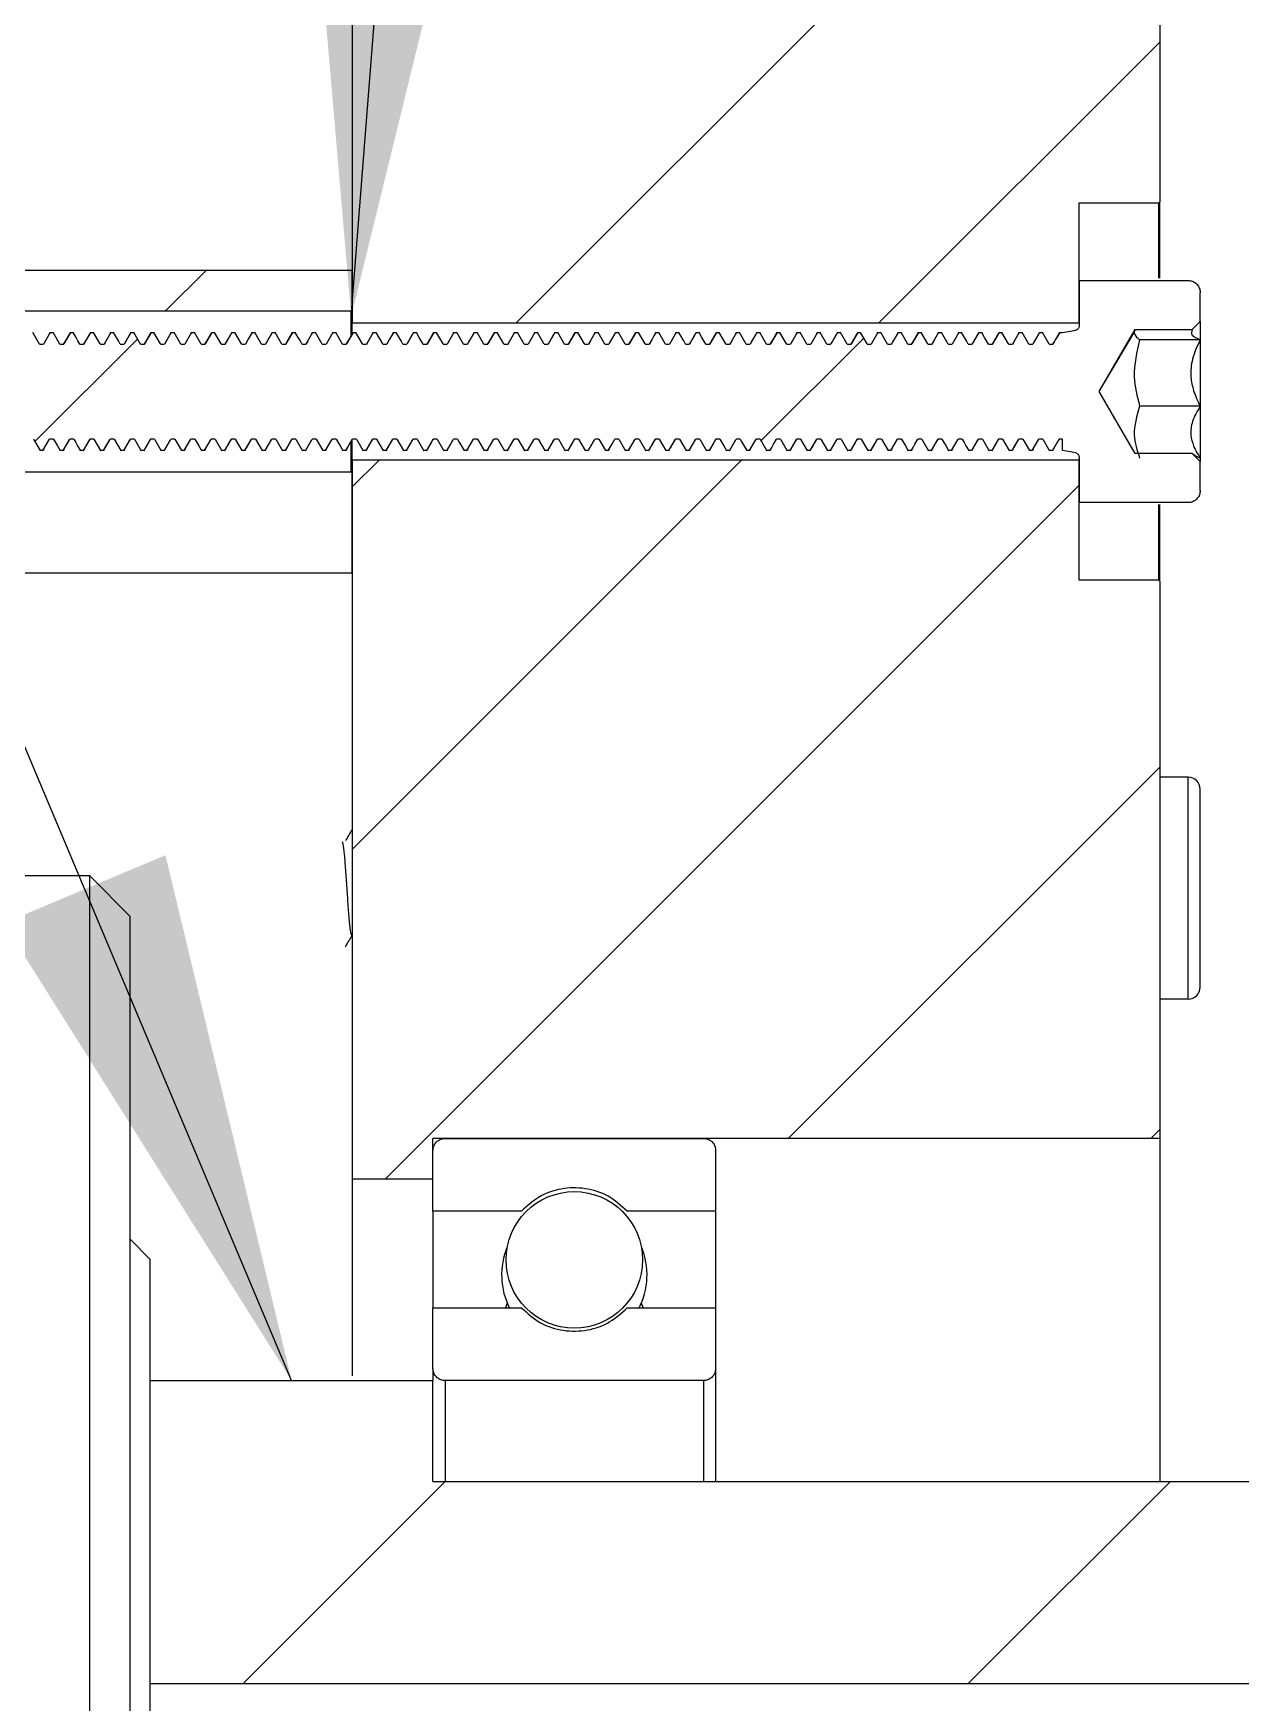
# Model space of a CAD drawing. Header units: millimetres. Extents: x 2 to 1187, y 2 to 839.
# Drawn here: x 606.91 to 614.39, y 759 to 769.33 of the extents above; entities that cross this region are included whole.
import ezdxf

# ---------------------------------------------------------------- set-up
doc = ezdxf.new("R2010")
doc.units = ezdxf.units.MM
doc.dimstyles.new('SLDDIMSTYLE0', dxfattribs={"dimtxt": 0.18, "dimasz": 3.302, "dimexe": 0, "dimexo": 0.0625, "dimgap": 0, "dimtad": 0, "dimtih": 1, "dimtoh": 1, "dimdec": 0, "dimrnd": 1e-09, "dimzin": 0, "dimdsep": 46, "dimtxsty": 'Standard', "dimsah": 1, "dimcen": 0.09, "dimadec": 0, "dimazin": 0, "dimtfac": 3.302, "dimtdec": 0, "dimtofl": 0, "dimtmove": 0, "dimatfit": 3, "dimfxl": 1, "dimfrac": 2, "dimtolj": 1, "dimtzin": 0, "dimarcsym": 0})

# ---------------------------------------------------------------- blocks, each defined once
blk = doc.blocks.new('SW_HATCH_0')
at = {"color": 0, "linetype": 'Continuous', "lineweight": 18}
for p, q in [((-59.448, 153.833), (-63.432, 149.849)), ((-59.448, 151.588), (-61.187, 149.849)), ((-65.353, 150.174), (-65.603, 149.924)), ((-65.778, 149.748), (-66.412, 149.114)), ((-61.281, 149.755), (-61.916, 149.12)), ((-62.037, 148.999), (-64.448, 146.588)), ((-64.282, 148.999), (-64.448, 148.833)), ((-59.948, 148.843), (-64.242, 144.549)), ((-59.448, 147.098), (-61.747, 144.799)), ((-59.448, 144.853), (-59.502, 144.799)), ((-63.872, 142.674), (-65.122, 141.424)), ((-59.382, 142.674), (-60.632, 141.424))]:
    blk.add_line(p, q, dxfattribs=at)

msp = doc.modelspace()

# ---------------------------------------------------------------- linework, layer by layer
at = {"color": 7, "linetype": 'Continuous', "lineweight": 25}
for p, q in [((613.8858, 772.1149), (613.8858, 768.29)), ((608.8858, 770.3649), (608.8858, 767.5399)), ((613.8795, 768.2838), (613.8858, 768.29)), ((613.8858, 767.8163), (613.8858, 768.29)), ((613.3858, 768.2838), (613.8795, 768.2838)), ((613.3858, 767.5399), (613.3858, 768.2838)), ((613.8795, 767.8163), (613.8795, 768.2838)), ((608.8858, 767.8649), (603.6358, 767.8649)), ((608.8858, 767.6212), (608.8858, 767.8649)), ((613.3858, 767.8024), (613.3858, 767.5197)), ((613.3858, 767.8024), (614.0608, 767.8024)), ((614.1358, 767.5479), (614.1358, 767.7274)), ((603.6358, 767.6149), (608.8795, 767.6149)), ((608.8795, 767.6149), (608.8858, 767.6212)), ((608.8795, 767.4662), (608.8795, 767.6149)), ((606.9498, 767.4093), (606.9085, 767.4807)), ((607.0157, 767.4802), (606.9744, 767.4089)), ((607.0157, 767.4808), (607.0335, 767.4808)), ((607.0747, 767.4089), (607.0335, 767.4802)), ((607.1407, 767.4811), (607.0994, 767.4096)), ((607.1407, 767.4808), (607.1585, 767.4808)), ((607.2657, 767.4811), (607.2244, 767.4096)), ((607.2657, 767.4808), (607.2835, 767.4808)), ((607.3248, 767.4097), (607.2835, 767.4812)), ((607.3907, 767.4802), (607.3494, 767.4089)), ((607.3907, 767.4808), (607.4085, 767.4808)), ((607.5157, 767.4806), (607.4744, 767.4092)), ((607.5157, 767.4808), (607.5335, 767.4808)), ((607.5747, 767.4091), (607.5335, 767.4805)), ((607.6407, 767.4814), (607.5994, 767.4098)), ((607.6407, 767.4808), (607.6585, 767.4808)), ((607.6997, 767.4098), (607.6585, 767.4814)), ((607.7657, 767.4805), (607.7245, 767.4092)), ((607.7657, 767.4808), (607.7835, 767.4808)), ((607.8248, 767.4092), (607.7835, 767.4806)), ((607.8907, 767.4802), (607.8494, 767.4089)), ((607.8907, 767.4808), (607.9085, 767.4808)), ((607.9497, 767.4089), (607.9085, 767.4802)), ((608.0157, 767.4812), (607.9744, 767.4096)), ((608.0157, 767.4808), (608.0335, 767.4808)), ((608.0747, 767.4096), (608.0335, 767.4811)), ((608.1407, 767.481), (608.0994, 767.4095)), ((608.1407, 767.4808), (608.1585, 767.4808)), ((608.1998, 767.4096), (608.1585, 767.4811)), ((608.2657, 767.4808), (608.2835, 767.4808)), ((608.3248, 767.4089), (608.2835, 767.4802)), ((608.3907, 767.4807), (608.3494, 767.4093)), ((608.3907, 767.4808), (608.4085, 767.4808)), ((608.4497, 767.4092), (608.4085, 767.4806)), ((608.5157, 767.4814), (608.4744, 767.4098)), ((608.5157, 767.4808), (608.5335, 767.4808)), ((608.6407, 767.4805), (608.5994, 767.4091)), ((608.6407, 767.4808), (608.6585, 767.4808)), ((608.6998, 767.4092), (608.6585, 767.4806)), ((608.7657, 767.4803), (608.7244, 767.4089)), ((608.7657, 767.4808), (608.7835, 767.4808)), ((608.8247, 767.4089), (608.7835, 767.4802)), ((608.8907, 767.4812), (608.8494, 767.4097)), ((608.8858, 767.5399), (613.3858, 767.5399)), ((608.8858, 767.4814), (608.8858, 767.5399)), ((608.8907, 767.4808), (608.9085, 767.4808)), ((608.9497, 767.4096), (608.9085, 767.4811)), ((609.0157, 767.481), (608.9745, 767.4095)), ((609.0157, 767.4808), (609.0335, 767.4808)), ((609.0748, 767.4096), (609.0335, 767.4811)), ((609.1407, 767.4808), (609.1585, 767.4808)), ((609.2657, 767.4808), (609.2244, 767.4093)), ((609.2657, 767.4808), (609.2835, 767.4808)), ((609.3907, 767.4813), (609.3494, 767.4098)), ((609.3907, 767.4808), (609.4085, 767.4808)), ((609.4498, 767.4098), (609.4085, 767.4814)), ((609.5157, 767.4804), (609.4744, 767.409)), ((609.5157, 767.4808), (609.5335, 767.4808)), ((609.5748, 767.4091), (609.5335, 767.4805)), ((609.6407, 767.4803), (609.5994, 767.409)), ((609.6406, 767.4808), (609.6585, 767.4808)), ((609.6997, 767.4089), (609.6585, 767.4803)), ((609.7657, 767.4813), (609.7244, 767.4097)), ((609.7657, 767.4808), (609.7835, 767.4808)), ((609.8247, 767.4097), (609.7835, 767.4812)), ((609.8907, 767.4809), (609.8495, 767.4094)), ((609.8907, 767.4808), (609.9085, 767.4808)), ((609.9498, 767.4095), (609.9085, 767.481)), ((610.0157, 767.4802), (609.9744, 767.4089)), ((610.0157, 767.4808), (610.0335, 767.4808)), ((610.0748, 767.4089), (610.0335, 767.4802)), ((610.1407, 767.4808), (610.0994, 767.4094)), ((610.1407, 767.4808), (610.1585, 767.4808)), ((610.1997, 767.4093), (610.1585, 767.4807)), ((610.2657, 767.4813), (610.2244, 767.4098)), ((610.2657, 767.4808), (610.2835, 767.4808)), ((610.3248, 767.4098), (610.2835, 767.4814)), ((610.3907, 767.4804), (610.3494, 767.409)), ((610.3907, 767.4808), (610.4085, 767.4808)), ((610.4498, 767.4091), (610.4085, 767.4804)), ((610.5157, 767.4804), (610.4744, 767.409)), ((610.5156, 767.4808), (610.5335, 767.4808)), ((610.5747, 767.409), (610.5335, 767.4803)), ((610.6407, 767.4813), (610.5994, 767.4098)), ((610.6407, 767.4808), (610.6585, 767.4808)), ((610.6997, 767.4097), (610.6585, 767.4813)), ((610.7657, 767.4808), (610.7835, 767.4808)), ((610.8248, 767.4094), (610.7835, 767.4809)), ((610.8907, 767.4802), (610.8494, 767.4089)), ((610.8907, 767.4808), (610.9085, 767.4808)), ((611.0157, 767.4809), (610.9744, 767.4095)), ((611.0157, 767.4808), (611.0335, 767.4808)), ((611.1407, 767.4812), (611.0994, 767.4097)), ((611.1407, 767.4808), (611.1585, 767.4808)), ((611.1998, 767.4098), (611.1585, 767.4813)), ((611.2657, 767.4803), (611.2244, 767.409)), ((611.2657, 767.4808), (611.2835, 767.4808)), ((611.3248, 767.409), (611.2835, 767.4804)), ((611.3907, 767.4804), (611.3494, 767.4091)), ((611.3906, 767.4808), (611.4085, 767.4808)), ((611.4497, 767.409), (611.4085, 767.4804)), ((611.5157, 767.4814), (611.4744, 767.4098)), ((611.5157, 767.4808), (611.5335, 767.4808)), ((611.5747, 767.4098), (611.5335, 767.4813)), ((611.6407, 767.4807), (611.5995, 767.4093)), ((611.6407, 767.4808), (611.6585, 767.4808)), ((611.6998, 767.4094), (611.6585, 767.4808)), ((611.7657, 767.4802), (611.7244, 767.4089)), ((611.7657, 767.4808), (611.7835, 767.4808)), ((611.8247, 767.4089), (611.7835, 767.4802)), ((611.8907, 767.481), (611.8494, 767.4095)), ((611.8907, 767.4808), (611.9085, 767.4808)), ((611.9497, 767.4094), (611.9085, 767.4809)), ((612.0157, 767.4812), (611.9744, 767.4097)), ((612.0157, 767.4808), (612.0335, 767.4808)), ((612.0748, 767.4097), (612.0335, 767.4813)), ((612.1407, 767.4803), (612.0994, 767.4089)), ((612.1407, 767.4808), (612.1585, 767.4808)), ((612.1998, 767.409), (612.1585, 767.4803)), ((612.2657, 767.4805), (612.2244, 767.4091)), ((612.2656, 767.4808), (612.2835, 767.4808)), ((612.3247, 767.4091), (612.2835, 767.4804)), ((612.3907, 767.4814), (612.3494, 767.4098)), ((612.3907, 767.4808), (612.4085, 767.4808)), ((612.4497, 767.4098), (612.4085, 767.4813)), ((612.5157, 767.4806), (612.4745, 767.4092)), ((612.5157, 767.4808), (612.5335, 767.4808)), ((612.5748, 767.4093), (612.5335, 767.4807)), ((612.6407, 767.4802), (612.5994, 767.4089)), ((612.6407, 767.4808), (612.6585, 767.4808)), ((612.7657, 767.4811), (612.7244, 767.4096)), ((612.7657, 767.4808), (612.7835, 767.4808)), ((612.8907, 767.4811), (612.8494, 767.4096)), ((612.8907, 767.4808), (612.9085, 767.4808)), ((612.9498, 767.4097), (612.9085, 767.4812)), ((613.0157, 767.4802), (612.9744, 767.4089)), ((613.0157, 767.4808), (613.0335, 767.4808)), ((613.0748, 767.4089), (613.0335, 767.4803)), ((613.1407, 767.4806), (613.0994, 767.4092)), ((613.1407, 767.4808), (613.1585, 767.4808)), ((613.1997, 767.4091), (613.1585, 767.4805)), ((613.2657, 767.4808), (613.2835, 767.4808)), ((613.284, 767.4808), (613.3651, 767.4951)), ((613.5108, 767.1149), (613.7322, 767.4984)), ((613.5108, 767.1149), (613.7273, 767.4816)), ((613.7322, 767.4984), (614.0863, 767.4984)), ((614.0863, 767.4984), (614.1358, 767.5479)), ((614.1358, 767.5479), (614.1358, 767.4361)), ((606.9498, 767.4093), (606.9745, 767.4093)), ((607.0748, 767.4093), (607.0994, 767.4093)), ((607.1998, 767.4093), (607.2244, 767.4093)), ((607.3247, 767.4093), (607.3494, 767.4093)), ((607.3557, 767.4197), (607.3495, 767.4092)), ((607.4498, 767.4093), (607.4744, 767.4093)), ((607.5747, 767.4093), (607.5994, 767.4093)), ((607.6997, 767.4093), (607.7244, 767.4093)), ((607.7348, 767.427), (607.7243, 767.4093)), ((607.8248, 767.4093), (607.8495, 767.4093)), ((607.9498, 767.4093), (607.9744, 767.4093)), ((608.0747, 767.4093), (608.0994, 767.4093)), ((608.1997, 767.4093), (608.2244, 767.4093)), ((608.2293, 767.4173), (608.2245, 767.4092)), ((608.3248, 767.4093), (608.3494, 767.4093)), ((608.4498, 767.4093), (608.4744, 767.4093)), ((608.5747, 767.4093), (608.5994, 767.4093)), ((608.61, 767.4273), (608.5994, 767.4093)), ((608.6998, 767.4093), (608.7245, 767.4093)), ((608.8247, 767.4093), (608.8494, 767.4093)), ((608.9497, 767.4093), (608.9744, 767.4093)), ((608.9775, 767.4147), (608.9743, 767.4093)), ((609.0747, 767.4093), (609.0995, 767.4093)), ((609.1028, 767.4146), (609.0996, 767.4092)), ((609.1998, 767.4093), (609.2244, 767.4093)), ((609.3248, 767.4093), (609.3494, 767.4093)), ((609.4497, 767.4093), (609.4744, 767.4093)), ((609.4848, 767.4269), (609.4744, 767.4093)), ((609.5748, 767.4093), (609.5995, 767.4093)), ((609.6998, 767.4093), (609.7244, 767.4093)), ((609.8247, 767.4093), (609.8494, 767.4093)), ((609.8546, 767.4184), (609.8493, 767.4093)), ((609.9497, 767.4093), (609.9745, 767.4093)), ((609.9761, 767.4118), (609.9746, 767.4092)), ((610.0748, 767.4093), (610.0994, 767.4093)), ((610.1998, 767.4093), (610.2244, 767.4093)), ((610.3247, 767.4093), (610.3494, 767.4093)), ((610.3592, 767.4259), (610.3494, 767.4093)), ((610.4498, 767.4093), (610.4745, 767.4093)), ((610.5747, 767.4093), (610.5994, 767.4093)), ((610.6997, 767.4093), (610.7244, 767.4093)), ((610.7315, 767.4215), (610.7243, 767.4093)), ((610.8247, 767.4093), (610.8495, 767.4093)), ((610.8496, 767.4092), (610.8495, 767.4089)), ((610.9498, 767.4093), (610.9744, 767.4093)), ((611.0748, 767.4093), (611.0994, 767.4093)), ((611.1997, 767.4093), (611.2244, 767.4093)), ((611.2334, 767.4244), (611.2244, 767.4093)), ((611.3248, 767.4093), (611.3494, 767.4093)), ((611.4497, 767.4093), (611.4744, 767.4093)), ((611.5747, 767.4093), (611.5994, 767.4093)), ((611.6079, 767.424), (611.5993, 767.4093)), ((611.6998, 767.4093), (611.7245, 767.4093)), ((611.8248, 767.4093), (611.8494, 767.4093)), ((611.9497, 767.4093), (611.9744, 767.4093)), ((612.0747, 767.4093), (612.0994, 767.4093)), ((612.1073, 767.4226), (612.0995, 767.4092)), ((612.1998, 767.4093), (612.2244, 767.4093)), ((612.3247, 767.4093), (612.3494, 767.4093)), ((612.4497, 767.4093), (612.4744, 767.4093)), ((612.484, 767.4258), (612.4743, 767.4093)), ((612.5748, 767.4093), (612.5995, 767.4093)), ((612.6998, 767.4093), (612.7244, 767.4093)), ((612.8248, 767.4093), (612.8494, 767.4093)), ((612.9497, 767.4093), (612.9744, 767.4093)), ((612.9811, 767.4204), (612.9745, 767.4092)), ((613.0748, 767.4093), (613.0994, 767.4093)), ((613.1997, 767.4093), (613.2244, 767.4093)), ((614.1358, 767.4361), (613.7608, 767.4361)), ((614.1358, 767.4361), (614.1358, 767.024)), ((613.7322, 766.7314), (613.5108, 767.1149)), ((614.1358, 767.024), (613.7608, 767.024)), ((614.1358, 767.024), (614.1358, 766.7028)), ((606.9119, 766.8209), (606.9532, 766.7496)), ((606.971, 766.749), (606.9532, 766.749)), ((606.971, 766.7495), (607.0123, 766.8209)), ((607.0369, 766.8205), (607.0123, 766.8205)), ((607.0961, 766.749), (607.0782, 766.749)), ((607.096, 766.7493), (607.1372, 766.8207)), ((607.1267, 766.8025), (607.1373, 766.8205)), ((607.1619, 766.8205), (607.1372, 766.8205)), ((607.221, 766.749), (607.2032, 766.749)), ((607.221, 766.7484), (607.2622, 766.82)), ((607.2869, 766.8205), (607.2622, 766.8205)), ((607.287, 766.8206), (607.3282, 766.7492)), ((607.346, 766.749), (607.3282, 766.749)), ((607.346, 766.7491), (607.3873, 766.8205)), ((607.412, 766.8205), (607.3873, 766.8205)), ((607.4119, 766.8209), (607.4532, 766.7496)), ((607.471, 766.749), (607.4532, 766.749)), ((607.471, 766.7496), (607.5122, 766.8209)), ((607.5074, 766.8125), (607.5122, 766.8206)), ((607.5369, 766.8205), (607.5123, 766.8205)), ((607.5369, 766.8202), (607.5782, 766.7487)), ((607.596, 766.749), (607.5782, 766.749)), ((607.596, 766.7488), (607.6372, 766.8203)), ((607.6619, 766.8205), (607.6372, 766.8205)), ((607.6619, 766.8202), (607.7032, 766.7487)), ((607.721, 766.749), (607.7032, 766.749)), ((607.721, 766.7487), (607.7623, 766.8202)), ((607.7869, 766.8205), (607.7622, 766.8205)), ((607.7869, 766.8209), (607.8282, 766.7496)), ((607.846, 766.749), (607.8282, 766.749)), ((607.846, 766.7496), (607.8873, 766.8209)), ((607.9119, 766.8205), (607.8873, 766.8205)), ((607.971, 766.749), (607.9532, 766.749)), ((607.971, 766.7493), (608.0122, 766.8207)), ((608.0019, 766.8028), (608.0123, 766.8205)), ((608.0369, 766.8205), (608.0122, 766.8205)), ((608.0369, 766.82), (608.0782, 766.7484)), ((608.096, 766.749), (608.0782, 766.749)), ((608.096, 766.7484), (608.1372, 766.82)), ((608.1619, 766.8205), (608.1372, 766.8205)), ((608.1619, 766.8207), (608.2032, 766.7493)), ((608.221, 766.749), (608.2032, 766.749)), ((608.221, 766.7492), (608.2623, 766.8206)), ((608.287, 766.8205), (608.2623, 766.8205)), ((608.2869, 766.8209), (608.3282, 766.7495)), ((608.346, 766.749), (608.3282, 766.749)), ((608.346, 766.7496), (608.3872, 766.8209)), ((608.381, 766.8101), (608.3872, 766.8206)), ((608.4119, 766.8205), (608.3873, 766.8205)), ((608.4119, 766.8201), (608.4532, 766.7486)), ((608.471, 766.749), (608.4532, 766.749)), ((608.471, 766.7487), (608.5122, 766.8202)), ((608.5369, 766.8205), (608.5122, 766.8205)), ((608.5369, 766.8203), (608.5782, 766.7488)), ((608.596, 766.749), (608.5782, 766.749)), ((608.596, 766.7487), (608.6373, 766.8202)), ((608.662, 766.8205), (608.6372, 766.8205)), ((608.6619, 766.8209), (608.7032, 766.7496)), ((608.721, 766.749), (608.7032, 766.749)), ((608.721, 766.7496), (608.7623, 766.8209)), ((608.7869, 766.8205), (608.7623, 766.8205)), ((608.846, 766.749), (608.8282, 766.749)), ((608.8775, 766.8037), (608.8874, 766.8205)), ((608.8795, 766.6149), (608.8795, 766.803)), ((608.8858, 766.6899), (608.8858, 766.8174)), ((608.9119, 766.8205), (608.8872, 766.8205)), ((608.9119, 766.82), (608.9532, 766.7485)), ((608.971, 766.749), (608.9532, 766.749)), ((608.971, 766.7484), (609.0123, 766.82)), ((609.0369, 766.8205), (609.0122, 766.8205)), ((609.0369, 766.8207), (609.0782, 766.7494)), ((609.096, 766.749), (609.0782, 766.749)), ((609.096, 766.7493), (609.1373, 766.8207)), ((609.162, 766.8205), (609.1373, 766.8205)), ((609.1619, 766.8208), (609.2032, 766.7495)), ((609.2211, 766.749), (609.2032, 766.749)), ((609.221, 766.7496), (609.2622, 766.8209)), ((609.2547, 766.8078), (609.2622, 766.8206)), ((609.2869, 766.8205), (609.2623, 766.8205)), ((609.2869, 766.8201), (609.3282, 766.7486)), ((609.346, 766.749), (609.3282, 766.749)), ((609.346, 766.7486), (609.3872, 766.8202)), ((609.4119, 766.8205), (609.3872, 766.8205)), ((609.412, 766.8204), (609.4532, 766.7489)), ((609.471, 766.749), (609.4532, 766.749)), ((609.471, 766.7488), (609.5123, 766.8203)), ((609.5369, 766.8205), (609.5122, 766.8205)), ((609.596, 766.749), (609.5782, 766.749)), ((609.596, 766.7496), (609.6373, 766.8209)), ((609.6619, 766.8205), (609.6373, 766.8205)), ((609.6619, 766.8205), (609.7032, 766.749)), ((609.721, 766.749), (609.7032, 766.749)), ((609.721, 766.7491), (609.7622, 766.8205)), ((609.7534, 766.8053), (609.7624, 766.8205)), ((609.7869, 766.8205), (609.7622, 766.8205)), ((609.7869, 766.82), (609.8282, 766.7485)), ((609.846, 766.749), (609.8282, 766.749)), ((609.846, 766.7484), (609.8873, 766.82)), ((609.9119, 766.8205), (609.8872, 766.8205)), ((609.9119, 766.8208), (609.9532, 766.7494)), ((609.971, 766.749), (609.9532, 766.749)), ((609.971, 766.7493), (610.0123, 766.8207)), ((610.037, 766.8205), (610.0123, 766.8205)), ((610.0369, 766.8208), (610.0782, 766.7495)), ((610.0961, 766.749), (610.0782, 766.749)), ((610.096, 766.7495), (610.1372, 766.8209)), ((610.1286, 766.8059), (610.1372, 766.8206)), ((610.1619, 766.8205), (610.1372, 766.8205)), ((610.1619, 766.82), (610.2032, 766.7485)), ((610.221, 766.749), (610.2032, 766.749)), ((610.221, 766.7486), (610.2622, 766.8201)), ((610.2869, 766.8205), (610.2622, 766.8205)), ((610.287, 766.8204), (610.3282, 766.749)), ((610.346, 766.749), (610.3282, 766.749)), ((610.346, 766.7489), (610.3873, 766.8203)), ((610.4119, 766.8205), (610.3872, 766.8205)), ((610.4119, 766.821), (610.4532, 766.7496)), ((610.471, 766.749), (610.4532, 766.749)), ((610.5369, 766.8205), (610.5123, 766.8205)), ((610.5369, 766.8204), (610.5782, 766.7489)), ((610.596, 766.749), (610.5782, 766.749)), ((610.596, 766.749), (610.6372, 766.8205)), ((610.6298, 766.8075), (610.6374, 766.8205)), ((610.6619, 766.8205), (610.6372, 766.8205)), ((610.6619, 766.8201), (610.7032, 766.7485)), ((610.721, 766.749), (610.7032, 766.749)), ((610.721, 766.7485), (610.7623, 766.82)), ((610.7869, 766.8205), (610.7622, 766.8205)), ((610.7869, 766.8208), (610.8282, 766.7495)), ((610.846, 766.749), (610.8282, 766.749)), ((610.846, 766.7494), (610.8873, 766.8208)), ((610.912, 766.8205), (610.8873, 766.8205)), ((610.9119, 766.8208), (610.9532, 766.7494)), ((610.9711, 766.749), (610.9532, 766.749)), ((610.971, 766.7495), (611.0122, 766.8208)), ((611.0027, 766.8042), (611.0123, 766.8205)), ((611.0369, 766.8205), (611.0122, 766.8205)), ((611.0369, 766.82), (611.0782, 766.7485)), ((611.096, 766.749), (611.0782, 766.749)), ((611.096, 766.7485), (611.1372, 766.8201)), ((611.1619, 766.8205), (611.1372, 766.8205)), ((611.221, 766.749), (611.2032, 766.749)), ((611.221, 766.7489), (611.2623, 766.8204)), ((611.2869, 766.8205), (611.2623, 766.8205)), ((611.346, 766.749), (611.3282, 766.749)), ((611.346, 766.7496), (611.3872, 766.821)), ((611.386, 766.8188), (611.3871, 766.8207)), ((611.4119, 766.8205), (611.3873, 766.8205)), ((611.4119, 766.8203), (611.4532, 766.7489)), ((611.471, 766.749), (611.4532, 766.749)), ((611.5065, 766.8105), (611.5124, 766.8205)), ((611.5369, 766.8205), (611.5122, 766.8205)), ((611.5369, 766.8201), (611.5782, 766.7486)), ((611.596, 766.749), (611.5782, 766.749)), ((611.596, 766.7485), (611.6373, 766.8201)), ((611.6619, 766.8205), (611.6372, 766.8205)), ((611.6619, 766.8209), (611.7032, 766.7495)), ((611.721, 766.749), (611.7032, 766.749)), ((611.721, 766.7495), (611.7623, 766.8208)), ((611.787, 766.8205), (611.7623, 766.8205)), ((611.7869, 766.8207), (611.8282, 766.7493)), ((611.846, 766.749), (611.8282, 766.749)), ((611.846, 766.7494), (611.8872, 766.8208)), ((611.877, 766.8031), (611.8873, 766.8205)), ((611.9119, 766.8205), (611.8872, 766.8205)), ((611.9119, 766.82), (611.9532, 766.7484)), ((611.971, 766.749), (611.9532, 766.749)), ((611.971, 766.7485), (612.0122, 766.82)), ((612.0369, 766.8205), (612.0122, 766.8205)), ((612.037, 766.8205), (612.0782, 766.7491)), ((612.096, 766.749), (612.0782, 766.749)), ((612.096, 766.749), (612.1373, 766.8205)), ((612.1619, 766.8205), (612.1373, 766.8205)), ((612.1619, 766.8209), (612.2032, 766.7496)), ((612.221, 766.749), (612.2032, 766.749)), ((612.221, 766.7496), (612.2622, 766.821)), ((612.2594, 766.816), (612.2621, 766.8206)), ((612.2869, 766.8205), (612.2623, 766.8205)), ((612.346, 766.749), (612.3282, 766.749)), ((612.3836, 766.814), (612.3874, 766.8205)), ((612.4119, 766.8205), (612.3872, 766.8205)), ((612.4119, 766.8202), (612.4532, 766.7487)), ((612.471, 766.749), (612.4532, 766.749)), ((612.471, 766.7486), (612.5123, 766.8201)), ((612.5369, 766.8205), (612.5122, 766.8205)), ((612.596, 766.749), (612.5782, 766.749)), ((612.596, 766.7495), (612.6373, 766.8209)), ((612.6619, 766.8205), (612.6373, 766.8205)), ((612.721, 766.749), (612.7032, 766.749)), ((612.721, 766.7494), (612.7622, 766.8207)), ((612.7517, 766.8026), (612.7623, 766.8205)), ((612.7869, 766.8205), (612.7622, 766.8205)), ((612.7869, 766.82), (612.8282, 766.7484)), ((612.846, 766.749), (612.8282, 766.749)), ((612.846, 766.7484), (612.8872, 766.82)), ((612.9119, 766.8205), (612.8872, 766.8205)), ((612.912, 766.8206), (612.9532, 766.7492)), ((612.971, 766.749), (612.9532, 766.749)), ((613.0369, 766.8205), (613.0123, 766.8205)), ((613.0369, 766.8209), (613.0782, 766.7496)), ((613.096, 766.749), (613.0782, 766.749)), ((613.096, 766.7496), (613.1372, 766.8209)), ((613.1328, 766.8133), (613.1372, 766.8206)), ((613.1619, 766.8205), (613.1373, 766.8205)), ((613.1619, 766.8202), (613.2032, 766.7487)), ((613.221, 766.749), (613.2032, 766.749)), ((613.221, 766.7488), (613.2622, 766.8203)), ((613.284, 766.8205), (613.2622, 766.8205)), ((613.284, 766.749), (613.284, 766.8205)), ((613.3651, 766.7347), (613.284, 766.749)), ((608.8858, 766.6899), (608.8858, 762.2399)), ((613.3858, 766.6899), (608.8858, 766.6899)), ((613.3858, 766.7101), (613.3858, 766.4274)), ((613.3858, 765.946), (613.3858, 766.6899)), ((614.0863, 766.7314), (613.7322, 766.7314)), ((614.1358, 766.6819), (614.0863, 766.7314)), ((614.1358, 766.7028), (614.1358, 766.6819)), ((614.1358, 766.5024), (614.1358, 766.6819)), ((608.8795, 766.6149), (603.6358, 766.6149)), ((608.8858, 766.6087), (608.8795, 766.6149)), ((608.8858, 765.9899), (608.8858, 766.6087)), ((614.0608, 766.4274), (613.3858, 766.4274)), ((613.8795, 765.946), (613.8795, 766.416)), ((613.8858, 765.9398), (613.8858, 766.4158)), ((608.8858, 765.9899), (603.6358, 765.9899)), ((613.8795, 765.946), (613.3858, 765.946)), ((613.8858, 765.9398), (613.8795, 765.946)), ((613.8858, 765.9398), (613.8858, 762.4899)), ((614.0608, 764.727), (613.8858, 764.727)), ((614.0608, 763.352), (614.0608, 764.727)), ((614.1358, 763.427), (614.1358, 764.652)), ((607.2608, 764.1149), (603.6358, 764.1149)), ((607.5108, 763.8649), (607.2608, 764.1149)), ((614.0608, 763.352), (613.8858, 763.352)), ((613.8858, 762.4899), (609.3858, 762.4899)), ((609.3858, 762.2399), (609.3858, 762.4899)), ((609.3858, 762.0399), (609.3858, 762.4149)), ((609.4608, 762.4899), (611.0608, 762.4899)), ((611.1358, 762.4149), (611.1358, 762.0399)), ((613.8858, 762.4899), (613.8858, 760.3649)), ((608.8858, 762.2399), (609.3858, 762.2399)), ((608.8858, 762.2399), (608.8858, 761.02)), ((609.9338, 762.0399), (609.3858, 762.0399)), ((611.1358, 762.0399), (610.5877, 762.0399)), ((607.6358, 761.7399), (607.5108, 761.8649)), ((609.3858, 761.4399), (609.9338, 761.4399)), ((609.3858, 761.0649), (609.3858, 761.4399)), ((610.5877, 761.4399), (611.1358, 761.4399)), ((611.1358, 761.4399), (611.1358, 761.0649)), ((609.3858, 761.0649), (609.3858, 761.0129)), ((609.3858, 761.0649), (609.3858, 760.9899)), ((611.1358, 761.0649), (611.1358, 760.3649)), ((607.6358, 760.9899), (609.3858, 760.9899)), ((609.3858, 760.3649), (609.3858, 760.9899)), ((611.0608, 760.9899), (609.4608, 760.9899)), ((609.4608, 760.9899), (609.4608, 760.3649)), ((611.0608, 760.9899), (611.0608, 760.3649)), ((609.3858, 760.3649), (623.5045, 760.3649)), ((607.6358, 759.1149), (623.5733, 759.1149))]:
    msp.add_line(p, q, dxfattribs=at)
at = {"color": 7, "linetype": 'Continuous', "lineweight": 25, "flags": 128}
for points in [[(607.1997, 767.4095), (607.188, 767.4299), (607.1762, 767.4502), (607.1585, 767.481)], [(607.4498, 767.4089), (607.438, 767.4293), (607.4262, 767.4496), (607.4085, 767.4803)], [(608.2657, 767.4802), (608.2539, 767.4598), (608.2421, 767.4395), (608.2244, 767.4089)], [(608.5747, 767.4098), (608.563, 767.4302), (608.5513, 767.4506), (608.5335, 767.4814)], [(609.1407, 767.4802), (609.1289, 767.4598), (609.1171, 767.4395), (609.0994, 767.4089)], [(609.1998, 767.4089), (609.188, 767.4292), (609.1762, 767.4496), (609.1585, 767.4802)], [(609.3247, 767.4092), (609.313, 767.4296), (609.3012, 767.45), (609.2835, 767.4807)], [(610.7657, 767.4808), (610.7539, 767.4604), (610.7422, 767.4401), (610.7245, 767.4094)], [(610.9498, 767.4089), (610.938, 767.4292), (610.9262, 767.4496), (610.9085, 767.4802)], [(611.0747, 767.4094), (611.063, 767.4297), (611.0512, 767.4501), (611.0335, 767.4808)], [(612.6997, 767.4089), (612.688, 767.4292), (612.6762, 767.4496), (612.6585, 767.4802)], [(612.8247, 767.4095), (612.813, 767.4299), (612.8012, 767.4502), (612.7835, 767.481)], [(613.2657, 767.4813), (613.2539, 767.461), (613.2422, 767.4406), (613.2244, 767.4098)], [(607.0369, 766.8206), (607.0487, 766.8003), (607.0604, 766.7799), (607.0782, 766.7492)], [(607.1619, 766.82), (607.1737, 766.7996), (607.1854, 766.7792), (607.2032, 766.7484)], [(607.9119, 766.8206), (607.9237, 766.8002), (607.9354, 766.7799), (607.9532, 766.7492)], [(608.7869, 766.8205), (608.7987, 766.8002), (608.8104, 766.7798), (608.8282, 766.7491)], [(608.846, 766.7492), (608.8577, 766.7696), (608.8695, 766.7899), (608.8872, 766.8206)], [(609.5369, 766.821), (609.5487, 766.8006), (609.5605, 766.7802), (609.5782, 766.7496)], [(610.471, 766.7496), (610.4828, 766.77), (610.4946, 766.7903), (610.5123, 766.821)], [(611.162, 766.8205), (611.1737, 766.8001), (611.1855, 766.7798), (611.2032, 766.7491)], [(611.2869, 766.8209), (611.2987, 766.8006), (611.3105, 766.7802), (611.3282, 766.7496)], [(611.471, 766.749), (611.4827, 766.7693), (611.4945, 766.7897), (611.5122, 766.8204)], [(612.2869, 766.8203), (612.2987, 766.7999), (612.3104, 766.7795), (612.3282, 766.7488)], [(612.346, 766.7489), (612.3577, 766.7692), (612.3695, 766.7896), (612.3872, 766.8203)], [(612.5369, 766.8209), (612.5487, 766.8005), (612.5605, 766.7802), (612.5782, 766.7496)], [(612.6619, 766.8207), (612.6737, 766.8003), (612.6854, 766.7799), (612.7032, 766.7493)], [(612.971, 766.7491), (612.9828, 766.7695), (612.9945, 766.7898), (613.0123, 766.8205)], [(609.3858, 762.0399), (609.3858, 761.9935), (609.3858, 761.8551), (609.3858, 761.627), (609.3858, 761.4399)], [(611.1358, 762.0399), (611.1358, 761.9935), (611.1358, 761.8551), (611.1358, 761.627), (611.1358, 761.4399)], [(609.8454, 761.4705), (609.845, 761.4696), (609.8342, 761.4407)], [(610.6867, 761.4426), (610.6765, 761.4696), (610.6761, 761.4705)], [(611.1358, 761.0649), (611.1358, 760.9188), (611.1358, 760.451), (611.1358, 760.3649)]]:
    msp.add_lwpolyline(points, dxfattribs=at)
at = {"color": 7, "linetype": 'Continuous', "lineweight": 18}
msp.add_circle((623.8858, 756.6149), 27.2907, dxfattribs=at)
at = {"color": 7, "linetype": 'Continuous', "lineweight": 25}
msp.add_circle((610.2608, 761.7376), 0.4226, dxfattribs=at)
for centre, radius, start, end in [((614.0608, 764.652), 0.075, 0, 90), ((614.0608, 763.427), 0.075, 270, 0), ((610.2608, 761.6436), 0.45, 157.21456, 207.16808), ((610.2608, 761.6436), 0.45, 332.49654, 22.78543)]:
    msp.add_arc(centre, radius, start, end, dxfattribs=at)
for points, knots in [([(614.0608, 767.8024), (614.0692, 767.8016), (614.086, 767.7999), (614.1085, 767.787), (614.1255, 767.768), (614.1345, 767.7469), (614.1354, 767.733), (614.1358, 767.7274)], [0, 0, 0, 0, 0.2142729, 0.428966, 0.6436591, 0.8583523, 1, 1, 1, 1]), ([(607.0112, 767.4708), (607.0113, 767.4714), (607.0128, 767.4801), (607.0143, 767.4805), (607.0157, 767.4808)], [0, 0, 0, 0, 0.0699972, 1, 1, 1, 1]), ([(607.139, 767.4795), (607.132, 767.4675), (607.1185, 767.4441), (607.1049, 767.4207), (607.0983, 767.4093)], [0, 0, 0, 0, 0.51263291, 1, 1, 1, 1]), ([(607.2637, 767.4796), (607.2568, 767.4676), (607.2432, 767.4442), (607.2296, 767.4208), (607.223, 767.4093)], [0, 0, 0, 0, 0.5117574, 1, 1, 1, 1]), ([(607.3861, 767.4701), (607.3862, 767.4709), (607.3878, 767.4823), (607.3893, 767.4815), (607.3907, 767.4808)], [0, 0, 0, 0, 0.0755591, 1, 1, 1, 1]), ([(607.5139, 767.479), (607.507, 767.467), (607.4935, 767.4438), (607.48, 767.4206), (607.4735, 767.4093)], [0, 0, 0, 0, 0.5159716, 1, 1, 1, 1]), ([(607.6389, 767.4799), (607.632, 767.4679), (607.6184, 767.4444), (607.6047, 767.4209), (607.5981, 767.4093)], [0, 0, 0, 0, 0.51021396, 1, 1, 1, 1]), ([(607.7611, 767.4702), (607.7612, 767.471), (607.7628, 767.4823), (607.7643, 767.4815), (607.7657, 767.4808)], [0, 0, 0, 0, 0.0734961, 1, 1, 1, 1]), ([(607.8862, 767.4705), (607.8863, 767.4712), (607.8878, 767.4816), (607.8893, 767.4812), (607.8907, 767.4808)], [0, 0, 0, 0, 0.0696353, 1, 1, 1, 1]), ([(608.014, 767.4796), (608.007, 767.4676), (607.9935, 767.4442), (607.9799, 767.4208), (607.9733, 767.4093)], [0, 0, 0, 0, 0.5121429, 1, 1, 1, 1]), ([(608.1387, 767.4795), (608.1318, 767.4675), (608.1182, 767.4441), (608.1046, 767.4207), (608.098, 767.4093)], [0, 0, 0, 0, 0.5122909, 1, 1, 1, 1]), ([(608.2611, 767.4701), (608.2612, 767.4709), (608.2628, 767.4823), (608.2643, 767.4815), (608.2657, 767.4808)], [0, 0, 0, 0, 0.075418, 1, 1, 1, 1]), ([(608.389, 767.479), (608.382, 767.4671), (608.3685, 767.4438), (608.355, 767.4206), (608.3485, 767.4093)], [0, 0, 0, 0, 0.5154561, 1, 1, 1, 1]), ([(608.5139, 767.4799), (608.5069, 767.4679), (608.4933, 767.4444), (608.4797, 767.4209), (608.473, 767.4093)], [0, 0, 0, 0, 0.5101757, 1, 1, 1, 1]), ([(608.6361, 767.4702), (608.6362, 767.471), (608.6378, 767.4823), (608.6393, 767.4815), (608.6407, 767.4808)], [0, 0, 0, 0, 0.0738453, 1, 1, 1, 1]), ([(608.889, 767.4796), (608.882, 767.4677), (608.8685, 767.4442), (608.8549, 767.4208), (608.8482, 767.4093)], [0, 0, 0, 0, 0.5116879, 1, 1, 1, 1]), ([(609.0111, 767.4703), (609.0113, 767.4711), (609.0128, 767.4824), (609.0143, 767.4815), (609.0157, 767.4808)], [0, 0, 0, 0, 0.0717723, 1, 1, 1, 1]), ([(609.1361, 767.4704), (609.1362, 767.4711), (609.1378, 767.4813), (609.1393, 767.481), (609.1407, 767.4808)], [0, 0, 0, 0, 0.0731438, 1, 1, 1, 1]), ([(609.264, 767.4791), (609.257, 767.4672), (609.2435, 767.4439), (609.23, 767.4206), (609.2234, 767.4093)], [0, 0, 0, 0, 0.5149229, 1, 1, 1, 1]), ([(609.3889, 767.4798), (609.3819, 767.4678), (609.3683, 767.4443), (609.3547, 767.4208), (609.348, 767.4093)], [0, 0, 0, 0, 0.510236, 1, 1, 1, 1]), ([(609.5111, 767.4701), (609.5112, 767.471), (609.5128, 767.4823), (609.5143, 767.4815), (609.5157, 767.4808)], [0, 0, 0, 0, 0.074224, 1, 1, 1, 1]), ([(609.6389, 767.4787), (609.6319, 767.4667), (609.6185, 767.4436), (609.605, 767.4205), (609.5986, 767.4093)], [0, 0, 0, 0, 0.5178107, 1, 1, 1, 1]), ([(609.764, 767.4797), (609.757, 767.4677), (609.7434, 767.4443), (609.7298, 767.4208), (609.7232, 767.4093)], [0, 0, 0, 0, 0.5112768, 1, 1, 1, 1]), ([(609.8861, 767.4703), (609.8863, 767.4711), (609.8878, 767.4824), (609.8893, 767.4815), (609.8907, 767.4808)], [0, 0, 0, 0, 0.0721151, 1, 1, 1, 1]), ([(610.0111, 767.4706), (610.0113, 767.4712), (610.0128, 767.4807), (610.0143, 767.4807), (610.0157, 767.4808)], [0, 0, 0, 0, 0.0724605, 1, 1, 1, 1]), ([(610.139, 767.4792), (610.132, 767.4672), (610.1185, 767.4439), (610.105, 767.4207), (610.0984, 767.4093)], [0, 0, 0, 0, 0.51438, 1, 1, 1, 1]), ([(610.2638, 767.4798), (610.2569, 767.4678), (610.2433, 767.4443), (610.2297, 767.4208), (610.223, 767.4093)], [0, 0, 0, 0, 0.5104049, 1, 1, 1, 1]), ([(610.3861, 767.4701), (610.3862, 767.471), (610.3878, 767.4823), (610.3893, 767.4815), (610.3907, 767.4808)], [0, 0, 0, 0, 0.0746438, 1, 1, 1, 1]), ([(610.5139, 767.4787), (610.5069, 767.4668), (610.4935, 767.4436), (610.48, 767.4205), (610.4735, 767.4093)], [0, 0, 0, 0, 0.5174496, 1, 1, 1, 1]), ([(610.639, 767.4798), (610.632, 767.4678), (610.6184, 767.4443), (610.6048, 767.4208), (610.5982, 767.4093)], [0, 0, 0, 0, 0.51091803, 1, 1, 1, 1]), ([(610.7611, 767.4702), (610.7613, 767.4711), (610.7628, 767.4824), (610.7643, 767.4815), (610.7657, 767.4808)], [0, 0, 0, 0, 0.0724372, 1, 1, 1, 1]), ([(610.8861, 767.4702), (610.8862, 767.471), (610.8878, 767.4824), (610.8893, 767.4815), (610.8907, 767.4808)], [0, 0, 0, 0, 0.0725601, 1, 1, 1, 1]), ([(611.014, 767.4793), (611.007, 767.4673), (610.9935, 767.444), (610.98, 767.4207), (610.9734, 767.4093)], [0, 0, 0, 0, 0.5138356, 1, 1, 1, 1]), ([(611.1388, 767.4797), (611.1319, 767.4678), (611.1183, 767.4443), (611.1047, 767.4208), (611.098, 767.4093)], [0, 0, 0, 0, 0.51069302, 1, 1, 1, 1]), ([(611.2611, 767.4701), (611.2612, 767.471), (611.2628, 767.4823), (611.2643, 767.4815), (611.2657, 767.4808)], [0, 0, 0, 0, 0.07511084, 1, 1, 1, 1]), ([(611.3889, 767.4788), (611.3819, 767.4668), (611.3685, 767.4437), (611.355, 767.4205), (611.3485, 767.4093)], [0, 0, 0, 0, 0.5170422, 1, 1, 1, 1]), ([(611.514, 767.4798), (611.507, 767.4678), (611.4934, 767.4443), (611.4798, 767.4208), (611.4731, 767.4093)], [0, 0, 0, 0, 0.5106202, 1, 1, 1, 1]), ([(611.6361, 767.4702), (611.6362, 767.471), (611.6378, 767.4824), (611.6393, 767.4815), (611.6407, 767.4808)], [0, 0, 0, 0, 0.0727579, 1, 1, 1, 1]), ([(611.7611, 767.4704), (611.7613, 767.4712), (611.7628, 767.4814), (611.7643, 767.4811), (611.7657, 767.4808)], [0, 0, 0, 0, 0.0714574, 1, 1, 1, 1]), ([(611.889, 767.4794), (611.882, 767.4674), (611.8685, 767.4441), (611.8549, 767.4207), (611.8483, 767.4093)], [0, 0, 0, 0, 0.51329794, 1, 1, 1, 1]), ([(612.0138, 767.4797), (612.0068, 767.4677), (611.9932, 767.4442), (611.9796, 767.4208), (611.973, 767.4093)], [0, 0, 0, 0, 0.51111451, 1, 1, 1, 1]), ([(612.1361, 767.4701), (612.1362, 767.4709), (612.1378, 767.4823), (612.1393, 767.4815), (612.1407, 767.4808)], [0, 0, 0, 0, 0.0754438, 1, 1, 1, 1]), ([(612.2639, 767.4789), (612.257, 767.4669), (612.2435, 767.4437), (612.23, 767.4205), (612.2235, 767.4093)], [0, 0, 0, 0, 0.5165943, 1, 1, 1, 1]), ([(612.3889, 767.4798), (612.382, 767.4678), (612.3684, 767.4443), (612.3548, 767.4208), (612.3481, 767.4093)], [0, 0, 0, 0, 0.51039181, 1, 1, 1, 1]), ([(612.5111, 767.4702), (612.5112, 767.471), (612.5128, 767.4823), (612.5143, 767.4815), (612.5157, 767.4808)], [0, 0, 0, 0, 0.0730757, 1, 1, 1, 1]), ([(612.6362, 767.4707), (612.6363, 767.4713), (612.6378, 767.4804), (612.6393, 767.4806), (612.6407, 767.4808)], [0, 0, 0, 0, 0.0703205, 1, 1, 1, 1]), ([(612.764, 767.4795), (612.757, 767.4675), (612.7435, 767.4441), (612.7299, 767.4207), (612.7233, 767.4093)], [0, 0, 0, 0, 0.5127756, 1, 1, 1, 1]), ([(612.8887, 767.4796), (612.8818, 767.4676), (612.8682, 767.4442), (612.8546, 767.4208), (612.848, 767.4093)], [0, 0, 0, 0, 0.51161214, 1, 1, 1, 1]), ([(613.0111, 767.4701), (613.0112, 767.4709), (613.0128, 767.4823), (613.0143, 767.4815), (613.0157, 767.4808)], [0, 0, 0, 0, 0.0755607, 1, 1, 1, 1]), ([(613.1389, 767.4789), (613.132, 767.467), (613.1185, 767.4438), (613.105, 767.4206), (613.0985, 767.4093)], [0, 0, 0, 0, 0.5161178, 1, 1, 1, 1]), ([(613.2639, 767.4798), (613.257, 767.4678), (613.2434, 767.4443), (613.2298, 767.4208), (613.2231, 767.4093)], [0, 0, 0, 0, 0.5104585, 1, 1, 1, 1]), ([(613.3858, 767.5197), (613.3855, 767.5172), (613.3851, 767.512), (613.3813, 767.5046), (613.3752, 767.4987), (613.3693, 767.4959), (613.3658, 767.4952), (613.3651, 767.4951)], [0, 0, 0, 0, 0.2111721, 0.4526689, 0.6941658, 0.9356627, 1, 1, 1, 1]), ([(613.7322, 767.4984), (613.7306, 767.4953), (613.7278, 767.4897), (613.7274, 767.484), (613.7273, 767.4816)], [0, 0, 0, 0, 0.5648602, 1, 1, 1, 1]), ([(613.7273, 767.4816), (613.7292, 767.4734), (613.7328, 767.458), (613.7518, 767.4432), (613.7608, 767.4361)], [0, 0, 0, 0, 0.5261669, 1, 1, 1, 1]), ([(614.0863, 767.4984), (614.0814, 767.4872), (614.0721, 767.4654), (614.1151, 767.4456), (614.1358, 767.4361)], [0, 0, 0, 0, 0.5195644, 1, 1, 1, 1]), ([(613.7608, 767.4361), (613.7429, 767.3597), (613.7107, 767.2218), (613.7453, 767.085), (613.7608, 767.024)], [0, 0, 0, 0, 0.5544654, 1, 1, 1, 1]), ([(614.1358, 767.4361), (614.1173, 767.3966), (614.0833, 767.3238), (614.0735, 767.2136), (614.0928, 767.1141), (614.1207, 767.0557), (614.1358, 767.024)], [0, 0, 0, 0, 0.3000115, 0.5530827, 0.7579539, 1, 1, 1, 1]), ([(613.7608, 767.024), (613.7429, 766.9644), (613.7107, 766.857), (613.7453, 766.7503), (613.7608, 766.7028)], [0, 0, 0, 0, 0.5544654, 1, 1, 1, 1]), ([(614.1358, 767.024), (614.1173, 766.9932), (614.0833, 766.9365), (614.0735, 766.8506), (614.0928, 766.7731), (614.1207, 766.7275), (614.1358, 766.7028)], [0, 0, 0, 0, 0.3000115, 0.5530827, 0.7579539, 1, 1, 1, 1]), ([(606.9755, 766.7614), (606.9752, 766.7591), (606.9737, 766.748), (606.9722, 766.7486), (606.971, 766.749)], [0, 0, 0, 0, 0.2094611, 1, 1, 1, 1]), ([(607.1008, 766.7615), (607.1004, 766.7592), (607.0989, 766.7481), (607.0973, 766.7486), (607.0961, 766.749)], [0, 0, 0, 0, 0.2094688, 1, 1, 1, 1]), ([(607.2228, 766.75), (607.2297, 766.7619), (607.2433, 766.7855), (607.257, 766.809), (607.2636, 766.8205)], [0, 0, 0, 0, 0.5101756, 1, 1, 1, 1]), ([(607.3477, 766.7508), (607.3547, 766.7627), (607.3682, 766.786), (607.3817, 766.8092), (607.3882, 766.8205)], [0, 0, 0, 0, 0.5154565, 1, 1, 1, 1]), ([(607.4756, 766.7587), (607.4741, 766.754), (607.4726, 766.7491), (607.4711, 766.749), (607.471, 766.749)], [0, 0, 0, 0, 0.9495648, 1, 1, 1, 1]), ([(607.598, 766.7503), (607.6049, 766.7623), (607.6185, 766.7857), (607.6321, 766.8091), (607.6387, 766.8205)], [0, 0, 0, 0, 0.5122905, 1, 1, 1, 1]), ([(607.7227, 766.7502), (607.7296, 766.7622), (607.7432, 766.7856), (607.7568, 766.809), (607.7634, 766.8205)], [0, 0, 0, 0, 0.5121432, 1, 1, 1, 1]), ([(607.8505, 766.7614), (607.8502, 766.7591), (607.8487, 766.7481), (607.8472, 766.7486), (607.846, 766.749)], [0, 0, 0, 0, 0.21063056, 1, 1, 1, 1]), ([(607.9756, 766.7615), (607.9753, 766.7591), (607.9737, 766.748), (607.9722, 766.7486), (607.971, 766.749)], [0, 0, 0, 0, 0.2083162, 1, 1, 1, 1]), ([(608.0978, 766.7499), (608.1047, 766.7619), (608.1183, 766.7855), (608.132, 766.809), (608.1386, 766.8205)], [0, 0, 0, 0, 0.510214, 1, 1, 1, 1]), ([(608.2227, 766.7508), (608.2297, 766.7628), (608.2432, 766.786), (608.2567, 766.8092), (608.2632, 766.8205)], [0, 0, 0, 0, 0.51597199, 1, 1, 1, 1]), ([(608.3506, 766.7618), (608.3502, 766.7592), (608.3487, 766.7482), (608.3472, 766.7487), (608.346, 766.749)], [0, 0, 0, 0, 0.2308726, 1, 1, 1, 1]), ([(608.473, 766.7502), (608.4799, 766.7622), (608.4935, 766.7856), (608.5071, 766.809), (608.5137, 766.8205)], [0, 0, 0, 0, 0.511757, 1, 1, 1, 1]), ([(608.5977, 766.7503), (608.6046, 766.7623), (608.6182, 766.7857), (608.6318, 766.8091), (608.6384, 766.8205)], [0, 0, 0, 0, 0.5126333, 1, 1, 1, 1]), ([(608.7256, 766.7615), (608.7252, 766.7591), (608.7237, 766.7481), (608.7222, 766.7486), (608.721, 766.749)], [0, 0, 0, 0, 0.2117592, 1, 1, 1, 1]), ([(608.8506, 766.7614), (608.8503, 766.7591), (608.8487, 766.748), (608.8472, 766.7486), (608.846, 766.749)], [0, 0, 0, 0, 0.2073293, 1, 1, 1, 1]), ([(608.9727, 766.75), (608.9797, 766.762), (608.9933, 766.7855), (609.0069, 766.809), (609.0136, 766.8205)], [0, 0, 0, 0, 0.5103414, 1, 1, 1, 1]), ([(609.0978, 766.7509), (609.1047, 766.7629), (609.1182, 766.7861), (609.1316, 766.8093), (609.1382, 766.8205)], [0, 0, 0, 0, 0.5164624, 1, 1, 1, 1]), ([(609.2257, 766.7616), (609.2254, 766.7592), (609.2238, 766.7481), (609.2223, 766.7486), (609.2211, 766.749)], [0, 0, 0, 0, 0.2134808, 1, 1, 1, 1]), ([(609.3479, 766.7502), (609.3549, 766.7621), (609.3685, 766.7856), (609.382, 766.809), (609.3887, 766.8205)], [0, 0, 0, 0, 0.51125051, 1, 1, 1, 1]), ([(609.4727, 766.7504), (609.4796, 766.7624), (609.4932, 766.7857), (609.5067, 766.8091), (609.5133, 766.8205)], [0, 0, 0, 0, 0.51314973, 1, 1, 1, 1]), ([(609.6006, 766.7615), (609.6002, 766.7592), (609.5987, 766.7481), (609.5972, 766.7486), (609.596, 766.749)], [0, 0, 0, 0, 0.2126153, 1, 1, 1, 1]), ([(609.7256, 766.7614), (609.7253, 766.7591), (609.7237, 766.748), (609.7222, 766.7486), (609.721, 766.749)], [0, 0, 0, 0, 0.2062394, 1, 1, 1, 1]), ([(609.8477, 766.75), (609.8547, 766.762), (609.8683, 766.7855), (609.8819, 766.809), (609.8886, 766.8205)], [0, 0, 0, 0, 0.51054889, 1, 1, 1, 1]), ([(609.9728, 766.751), (609.9797, 766.763), (609.9932, 766.7861), (610.0066, 766.8093), (610.0132, 766.8205)], [0, 0, 0, 0, 0.5169206, 1, 1, 1, 1]), ([(610.1007, 766.7616), (610.1003, 766.7592), (610.0988, 766.7481), (610.0973, 766.7486), (610.0961, 766.749)], [0, 0, 0, 0, 0.21267051, 1, 1, 1, 1]), ([(610.2229, 766.7501), (610.2298, 766.7621), (610.2434, 766.7855), (610.257, 766.809), (610.2637, 766.8205)], [0, 0, 0, 0, 0.5107969, 1, 1, 1, 1]), ([(610.3477, 766.7505), (610.3546, 766.7625), (610.3682, 766.7858), (610.3817, 766.8091), (610.3883, 766.8205)], [0, 0, 0, 0, 0.513684, 1, 1, 1, 1]), ([(610.4756, 766.7625), (610.4749, 766.7585), (610.4734, 766.7491), (610.4719, 766.7491), (610.471, 766.749)], [0, 0, 0, 0, 0.436402, 1, 1, 1, 1]), ([(610.6006, 766.7614), (610.6002, 766.7591), (610.5987, 766.748), (610.5972, 766.7486), (610.596, 766.749)], [0, 0, 0, 0, 0.2052558, 1, 1, 1, 1]), ([(610.7227, 766.75), (610.7297, 766.762), (610.7433, 766.7855), (610.7569, 766.809), (610.7635, 766.8205)], [0, 0, 0, 0, 0.5108281, 1, 1, 1, 1]), ([(610.8478, 766.7511), (610.8548, 766.763), (610.8682, 766.7862), (610.8816, 766.8093), (610.8881, 766.8205)], [0, 0, 0, 0, 0.51734, 1, 1, 1, 1]), ([(610.9757, 766.7615), (610.9753, 766.7592), (610.9738, 766.7481), (610.9723, 766.7486), (610.9711, 766.749)], [0, 0, 0, 0, 0.2117413, 1, 1, 1, 1]), ([(611.0979, 766.75), (611.1048, 766.762), (611.1184, 766.7855), (611.132, 766.809), (611.1387, 766.8205)], [0, 0, 0, 0, 0.51047311, 1, 1, 1, 1]), ([(611.2227, 766.7506), (611.2297, 766.7625), (611.2432, 766.7859), (611.2567, 766.8091), (611.2633, 766.8205)], [0, 0, 0, 0, 0.5142274, 1, 1, 1, 1]), ([(611.3506, 766.7622), (611.3496, 766.7573), (611.3481, 766.7494), (611.3466, 766.7491), (611.346, 766.749)], [0, 0, 0, 0, 0.618782, 1, 1, 1, 1]), ([(611.4756, 766.7613), (611.4752, 766.7591), (611.4737, 766.748), (611.4722, 766.7486), (611.471, 766.749)], [0, 0, 0, 0, 0.2042747, 1, 1, 1, 1]), ([(611.5977, 766.7501), (611.6047, 766.7621), (611.6182, 766.7855), (611.6318, 766.809), (611.6385, 766.8205)], [0, 0, 0, 0, 0.5111707, 1, 1, 1, 1]), ([(611.7228, 766.7511), (611.7298, 766.7631), (611.7432, 766.7862), (611.7566, 766.8093), (611.7631, 766.8205)], [0, 0, 0, 0, 0.5177145, 1, 1, 1, 1]), ([(611.8506, 766.7615), (611.8503, 766.7592), (611.8488, 766.7481), (611.8473, 766.7486), (611.846, 766.749)], [0, 0, 0, 0, 0.2106685, 1, 1, 1, 1]), ([(611.9728, 766.75), (611.9798, 766.762), (611.9934, 766.7855), (612.007, 766.809), (612.0137, 766.8205)], [0, 0, 0, 0, 0.5102719, 1, 1, 1, 1]), ([(612.0977, 766.7507), (612.1047, 766.7626), (612.1182, 766.7859), (612.1317, 766.8092), (612.1382, 766.8205)], [0, 0, 0, 0, 0.5147715, 1, 1, 1, 1]), ([(612.2256, 766.7611), (612.2244, 766.7559), (612.2229, 766.7493), (612.2214, 766.7491), (612.221, 766.749)], [0, 0, 0, 0, 0.7738301, 1, 1, 1, 1]), ([(612.3505, 766.7613), (612.3502, 766.7591), (612.3487, 766.748), (612.3472, 766.7486), (612.346, 766.749)], [0, 0, 0, 0, 0.2033076, 1, 1, 1, 1]), ([(612.4727, 766.7501), (612.4796, 766.7621), (612.4932, 766.7856), (612.5068, 766.809), (612.5135, 766.8205)], [0, 0, 0, 0, 0.511568, 1, 1, 1, 1]), ([(612.6005, 766.7614), (612.6002, 766.7591), (612.5987, 766.748), (612.5972, 766.7486), (612.596, 766.749)], [0, 0, 0, 0, 0.2090795, 1, 1, 1, 1]), ([(612.7256, 766.7615), (612.7253, 766.7592), (612.7237, 766.7481), (612.7222, 766.7486), (612.721, 766.749)], [0, 0, 0, 0, 0.2096787, 1, 1, 1, 1]), ([(612.8478, 766.75), (612.8547, 766.7619), (612.8684, 766.7855), (612.882, 766.809), (612.8887, 766.8205)], [0, 0, 0, 0, 0.5101822, 1, 1, 1, 1]), ([(612.9727, 766.7507), (612.9797, 766.7627), (612.9932, 766.786), (613.0067, 766.8092), (613.0132, 766.8205)], [0, 0, 0, 0, 0.5153082, 1, 1, 1, 1]), ([(613.1006, 766.759), (613.0991, 766.7542), (613.0976, 766.7491), (613.0961, 766.749), (613.096, 766.749)], [0, 0, 0, 0, 0.93234, 1, 1, 1, 1]), ([(613.223, 766.7504), (613.2299, 766.7624), (613.2435, 766.7857), (613.257, 766.8091), (613.2636, 766.8205)], [0, 0, 0, 0, 0.512674, 1, 1, 1, 1]), ([(613.3651, 766.7347), (613.3678, 766.734), (613.3732, 766.7325), (613.3799, 766.7269), (613.3844, 766.7197), (613.3857, 766.7137), (613.3858, 766.7105), (613.3858, 766.7101)], [0, 0, 0, 0, 0.2401398, 0.48172, 0.7233001, 0.9648802, 1, 1, 1, 1]), ([(614.1358, 766.7028), (614.1235, 766.7083), (614.1028, 766.7175), (614.0911, 766.7273), (614.0863, 766.7314)], [0, 0, 0, 0, 0.5933629, 1, 1, 1, 1]), ([(614.1358, 766.5024), (614.1357, 766.4995), (614.1353, 766.4882), (614.1294, 766.469), (614.1146, 766.4481), (614.0936, 766.4334), (614.0744, 766.4279), (614.0634, 766.4275), (614.0608, 766.4274)], [0, 0, 0, 0, 0.0737191, 0.28836659, 0.50301407, 0.71766156, 0.93230904, 1, 1, 1, 1]), ([(608.8849, 764.4038), (608.878, 764.3918), (608.8641, 764.3679), (608.8502, 764.344), (608.8432, 764.3321)], [0, 0, 0, 0, 0.5002401, 1, 1, 1, 1]), ([(608.8227, 764.3276), (608.8246, 764.3241), (608.8291, 764.3158), (608.8361, 764.2523), (608.8439, 764.1555), (608.8517, 764.0396), (608.8595, 763.9239), (608.8674, 763.8265), (608.8752, 763.7584), (608.8804, 763.7495), (608.883, 763.7451)], [0, 0, 0, 0, 0.0928592, 0.2224491, 0.3520395, 0.4816305, 0.6112221, 0.7408142, 0.8704068, 1, 1, 1, 1]), ([(608.8439, 763.6763), (608.8509, 763.6882), (608.8642, 763.7112), (608.8776, 763.7341), (608.884, 763.7451)], [0, 0, 0, 0, 0.52069037, 1, 1, 1, 1]), ([(609.3858, 762.4149), (609.3858, 762.4165), (609.386, 762.4266), (609.3905, 762.4449), (609.4043, 762.4665), (609.4246, 762.4822), (609.4446, 762.4891), (609.4569, 762.4897), (609.4608, 762.4899)], [0, 0, 0, 0, 0.0417769, 0.256432, 0.4710872, 0.6857424, 0.9003976, 1, 1, 1, 1]), ([(611.0608, 762.4899), (611.0679, 762.4893), (611.0835, 762.488), (611.1055, 762.4768), (611.1233, 762.4587), (611.134, 762.4369), (611.1352, 762.4217), (611.1358, 762.4149)], [0, 0, 0, 0, 0.182651, 0.3973132, 0.6119754, 0.8266377, 1, 1, 1, 1]), ([(610.5877, 762.0399), (610.5504, 762.0733), (610.4758, 762.1402), (610.3295, 762.1865), (610.1788, 762.1843), (610.0383, 762.1351), (609.9675, 762.0706), (609.9338, 762.0399)], [0, 0, 0, 0, 0.2034969, 0.4070935, 0.61069, 0.8142866, 1, 1, 1, 1]), ([(609.9338, 761.4399), (609.9711, 761.4065), (610.0458, 761.3396), (610.192, 761.2933), (610.3427, 761.2955), (610.4832, 761.3447), (610.554, 761.4092), (610.5877, 761.4399)], [0, 0, 0, 0, 0.2034969, 0.4070935, 0.61069, 0.8142866, 1, 1, 1, 1]), ([(609.4608, 760.9899), (609.4536, 760.9905), (609.438, 760.9918), (609.4161, 761.003), (609.3982, 761.0211), (609.3875, 761.0429), (609.3863, 761.0581), (609.3858, 761.0649)], [0, 0, 0, 0, 0.182651, 0.3973132, 0.6119754, 0.8266377, 1, 1, 1, 1]), ([(611.1358, 761.0649), (611.1357, 761.0633), (611.1355, 761.0532), (611.131, 761.0349), (611.1172, 761.0133), (611.097, 760.9976), (611.077, 760.9907), (611.0647, 760.9901), (611.0608, 760.9899)], [0, 0, 0, 0, 0.0417769, 0.256432, 0.4710872, 0.6857424, 0.9003976, 1, 1, 1, 1])]:
    msp.add_open_spline(points, degree=3, knots=knots, dxfattribs=at)
for points in [[(607.2608, 756.6149), (607.2608, 757.1058), (607.2608, 758.0875), (607.2608, 759.5035), (607.2608, 760.8086), (607.2608, 761.9521), (607.2608, 762.8921), (607.2608, 763.5852), (607.2608, 764.0312), (607.2608, 764.087), (607.2608, 764.1149)], [(607.5108, 756.6149), (607.5108, 757.0894), (607.5108, 758.0384), (607.5108, 759.4072), (607.5108, 760.6688), (607.5108, 761.7742), (607.5108, 762.6828), (607.5108, 763.3529), (607.5108, 763.784), (607.5108, 763.8379), (607.5108, 763.8649)], [(607.6358, 756.6149), (607.6358, 756.9503), (607.6358, 757.6212), (607.6358, 758.5888), (607.6358, 759.4806), (607.6358, 760.262), (607.6358, 760.9043), (607.6358, 761.3779), (607.6358, 761.6827), (607.6358, 761.7208), (607.6358, 761.7399)]]:
    msp.add_open_spline(points, degree=3, dxfattribs=at)

# ---------------------------------------------------------------- block references
at = {"color": 7, "linetype": 'Continuous', "lineweight": 18}
msp.add_blockref('SW_HATCH_0', (673.3338, 617.6913), dxfattribs=at)

# ---------------------------------------------------------------- leaders
at = {"color": 7, "linetype": 'Continuous', "lineweight": 0}
for points in [[(608.5108, 760.9899), (593.3492, 796.9909)], [(608.8795, 767.5801), (611.1639, 796.9909)], [(613.8858, 747.1237), (617.2209, 796.9909)]]:
    msp.add_leader(points, dimstyle='SLDDIMSTYLE0', dxfattribs=at)

doc.saveas('drawing.dxf')
